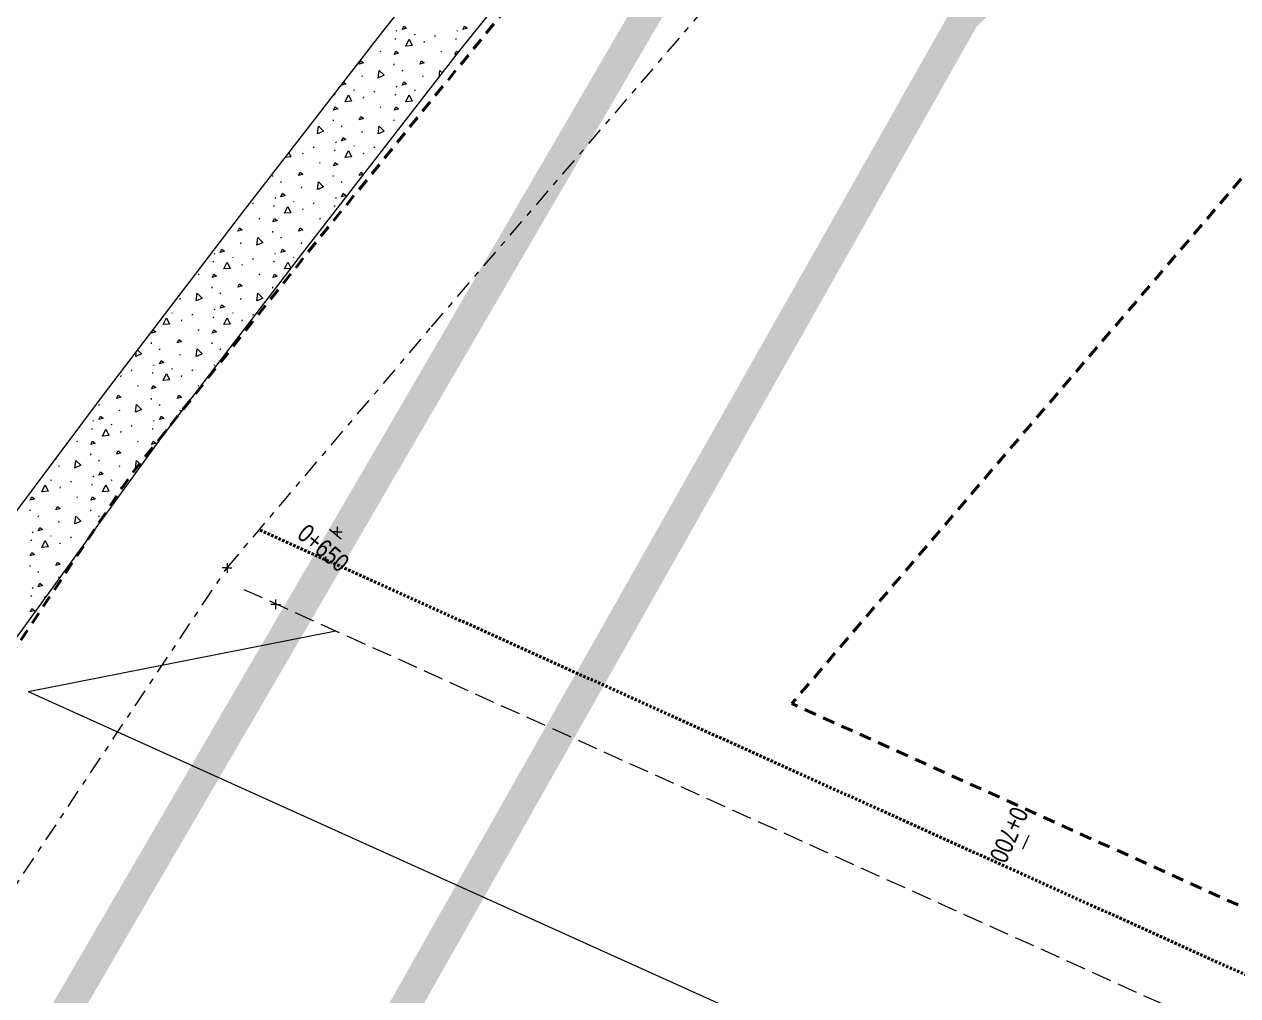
# Model space of a CAD drawing. Header units: metres. Extents: x -703672 to 3951284, y -4124475 to 4104628.
# Drawn here: x 327031.4 to 327111.4, y 4103983 to 4104047.1 of the extents above; entities that cross this region are included whole.
import ezdxf

# ---------------------------------------------------------------- set-up
doc = ezdxf.new("R2010")
doc.units = ezdxf.units.M
doc.header["$MEASUREMENT"] = 0
for name, pattern in [('DGN Style 2', [1.328383, 0.79703, -0.531353]), ('DGN Style 3', [1.859736, 1.328383, -0.531353]), ('DGN Style 7', [2.656765, 1.195544, -0.531353, 0.398515, -0.531353])]:
    doc.linetypes.add(name, pattern=pattern)
for name, color, linetype, lineweight in [('0_가배수로', 6, 'DGN Style 2', 40), ('C-ALGN-STAT1', 8, 'Continuous', 0), ('C-ANNO-TEXT', 7, 'Continuous', 25), ('C-PROP-BASE', 2, 'CONLMT', 0), ('C-PROP-CONS(Alpha)', 7, 'DGN Style 2', 40), ('C-SITE-EROS', 252, 'Continuous', 0), ('V-ANNO-PATT', 9, 'Continuous', 0), ('V-SITE-WALK', 7, 'Continuous', 0)]:
    doc.layers.add(name, color=color, linetype=linetype, lineweight=lineweight)
doc.styles.add('Style-ENGINEERING', font='ENGINEERING.shx')
doc.linetypes.add('CONLMT', pattern='A,0.10417,-0.009026,[2,dgnlstyle-tsaec.shx,S=4.1336e-05,R=0,X=0,Y=0],-0.009026', length=0.122222)

msp = doc.modelspace()

# ---------------------------------------------------------------- linework, layer by layer
at = {"layer": '0_가배수로', "color": 9, "ltscale": 0.2, "transparency": 33554661, "flags": 128}
msp.add_lwpolyline([(327046.9351, 4104013.74285), (327192.62521, 4103947.97151), (327160.38043, 4103876.32336), (327173.93806, 4103868.92565)], dxfattribs=at)
at = {"layer": 'C-ALGN-STAT1', "flags": 128}
for points in [[(327051.50404, 4104013.80858), (327052.26671, 4104013.16178)], [(327097.60796, 4103993.6097), (327097.1965, 4103992.69827)]]:
    msp.add_lwpolyline(points, dxfattribs=at)
at = {"layer": 'C-ANNO-TEXT', "color": 1, "lineweight": -2, "ltscale": 0.6, "const_width": 2}
for points in [[(327467.23862, 4103797.22474), (327156.86484, 4103761.37398), (326979.06616, 4103502.6157), (326871.44995, 4103518.20397), (326865.20791, 4103607.05436), (326922.91556, 4103790.98993), (327072.64587, 4104048.19014), (327277.73208, 4104241.62014), (327549.88207, 4104392.41585)], [(327554.83504, 4104380.16774), (327275.34801, 4104220.4062), (327093.38181, 4104047.58352), (327001.8951, 4103885.81083), (326940.43114, 4103781.08774), (326891.89481, 4103650.04859), (326879.91897, 4103599.01984), (326881.1757, 4103522.16082), (327011.02944, 4103497.58909), (327253.43851, 4103456.85771), (327544.71656, 4103334.97318), (327826.92034, 4103396.4176), (327953.61379, 4102865.62849), (328093.75697, 4102751.78602), (328281.8959, 4102788.88022)]]:
    msp.add_lwpolyline(points, dxfattribs=at)
at = {"layer": 'C-PROP-BASE', "linetype": 'ByBlock'}
for p, q in [((327052.01861, 4104013.64228), (327051.70111, 4104013.64228)), ((327052.01861, 4104013.9601), (327052.01861, 4104013.3251)), ((327052.01861, 4104013.64228), (327052.33643, 4104013.64228)), ((327044.75093, 4104011.25703), (327044.43343, 4104011.25703)), ((327044.75093, 4104011.57485), (327044.75093, 4104010.93985)), ((327044.75093, 4104011.25703), (327045.06875, 4104011.25703)), ((327047.9522, 4104008.84744), (327047.6347, 4104008.84744)), ((327047.9522, 4104009.16526), (327047.9522, 4104008.53026)), ((327047.9522, 4104008.84744), (327048.27002, 4104008.84744))]:
    msp.add_line(p, q, dxfattribs=at)
at = {"layer": 'C-PROP-BASE', "color": 251, "linetype": 'DGN Style 7'}
msp.add_lwpolyline([(326993.07793, 4103933.59103), (327044.75093, 4104011.25703), (327058.22693, 4104027.14703), (327104.40993, 4104080.97503), (327108.35993, 4104088.36003), (327122.88293, 4104104.20871)], dxfattribs=at)
at = {"layer": 'C-PROP-CONS(Alpha)', "color": 9, "transparency": 33554661, "flags": 128}
msp.add_lwpolyline([(328051.3527, 4102748.3794), (328033.31556, 4102763.75986), (328008.63588, 4102785.19479), (328001.05871, 4102791.75499), (327978.76352, 4102811.49267), (327966.14393, 4102822.81362), (327961.87995, 4102829.3476), (327957.05764, 4102838.76079), (327950.91422, 4102852.44749), (327944.91088, 4102882.46314), (327922.95032, 4102979.6172), (327922.19606, 4102984.0747), (327896.89525, 4103096.805), (327873.60268, 4103197.99608), (327970.27789, 4103222.03459), (327945.28538, 4103305.34308), (327930.28199, 4103330.565), (327883.5789, 4103409.04538), (327883.5789, 4103409.04538), (327870.96134, 4103413.47553), (327831.82933, 4103476.30631), (327799.67345, 4103521.61369), (327806.65927, 4103526.95559), (327784.92164, 4103571.61782), (327626.27389, 4103555.28945), (327612.57954, 4103537.31655), (327610.91227, 4103605.48286), (327464.38998, 4103600.40833), (327376.92876, 4103410.13782), (327521.47001, 4103346.72723), (327528.82817, 4103347.64721), (327568.32873, 4103211.27215), (327234.5935, 4103358.39736), (327245.94291, 4103450.1628), (327247.40576, 4103462.28214), (327240.14668, 4103465.30415), (327209.48467, 4103470.9128), (327163.57752, 4103479.173), (327097.17733, 4103490.79146), (327094.80376, 4103490.33633), (327087.56696, 4103491.46592), (327077.44954, 4103494.95888), (327074.03029, 4103496.13935), (327072.34455, 4103496.70369), (327040.42658, 4103507.29082), (327024.62548, 4103509.74664), (327005.05546, 4103511.62135), (326997.36636, 4103513.40122), (326987.18586, 4103509.17685), (326924.94019, 4103516.67967), (326868.18984, 4103514.4521, -0.48747983), (326842.7292, 4103544.50484), (326855.81283, 4103607.65349), (326872.35493, 4103674.82912), (326885.78497, 4103716.96384), (326897.18209, 4103756.39238), (326911.80797, 4103792.56287), (326942.77846, 4103859.49528), (326985.03095, 4103937.1701), (327038.37598, 4104017.3399), (327049.96996, 4104031.93014), (327093.27729, 4104085.21632), (327121.05615, 4104115.05712), (327147.49273, 4104141.10906), (327201.0579, 4104189.95016), (327247.82362, 4104227.24154), (327274.2756, 4104246.45842), (327310.90528, 4104272.18905), (327338.75075, 4104290.68244), (327394.38228, 4104323.71815), (327454.77974, 4104356.19358), (327554.82171, 4104397.58833), (327560.15739, 4104391.6968), (327629.89596, 4104414.0152), (327759.0313, 4104448.39846), (327757.27393, 4104455.16577), (328107.05403, 4104542.5101), (328119.33806, 4104542.5101), (328124.64834, 4104536.17317), (328129.42546, 4104518.54925), (328131.92199, 4104503.02964), (328135.0783, 4104500.21322), (328154.08532, 4104500.66779), (328149.89853, 4104547.78374), (328149.77457, 4104555.82471), (328168.09666, 4104560.11631), (328180.19716, 4104561.57123), (328186.87648, 4104562.38966), (328203.89371, 4104564.51726), (328194.56496, 4104557.62358), (328191.44373, 4104556.20244), (328187.36038, 4104545.71926), (328182.82531, 4104532.76347), (328181.33939, 4104525.83946), (328180.43857, 4104514.50898), (328180.34169, 4104501.51969), (328182.99525, 4104464.36991), (328121.04507, 4104464.11517), (328089.31175, 4104492.9396), (327768.69294, 4104411.19338), (327762.39427, 4104435.44831), (327630.61537, 4104402.08127), (327568.96124, 4104381.97578), (327586.78092, 4104362.29968), (327579.79504, 4104360.19002), (327526.99498, 4104339.56064), (327472.1786, 4104315.44936), (327377.06161, 4104262.3942), (327337.81504, 4104235.45313), (327331.84777, 4104234.20348), (327216.38207, 4104145.33798), (327178.59297, 4104112.04266), (327136.63714, 4104068.61994), (327133.16172, 4104062.07393), (327081.99277, 4104002.3049), (327197.91251, 4103949.97329), (327165.54847, 4103878.06014), (327236.18395, 4103839.51795), (327385.37396, 4103849.82986), (327376.94969, 4103947.71175), (327522.70873, 4103959.65921), (327570.12093, 4103966.10401), (327619.943, 4103970.18778), (327675.58027, 4103972.18966), (327840.24624, 4103985.68687), (327861.32621, 4103740.75776), (327930.64207, 4103742.35485), (327992.44273, 4103748.22786), (328033.50295, 4103744.72485), (328070.88489, 4103745.58616), (328069.983, 4103756.76948), (328241.83308, 4103770.44222), (328288.46429, 4103241.59854), (328052.97432, 4103223.49588), (328046.34096, 4103208.98868), (328077.96337, 4102853.33535), (328045.91402, 4102815.22495), (328124.41153, 4102748.3794)], format="xyb", dxfattribs=at)
at = {"layer": 'C-SITE-EROS', "linetype": 'DGN Style 3', "transparency": 33554661}
msp.add_line((327045.86022, 4104009.83938), (327187.33791, 4103945.96972), dxfattribs=at)
at = {"layer": 'C-SITE-EROS', "linetype": 'Continuous'}
for q in [(327051.93196, 4104007.09832), (327171.47599, 4103939.96437)]:
    msp.add_line((327031.64466, 4104003.09079), q, dxfattribs=at)
at = {"layer": 'V-ANNO-PATT', "linetype": 'Continuous'}
for p, q in [((327055.84509, 4104046.11998, 11.46502), (327055.8807, 4104046.19997, 11.46496)), ((327055.91242, 4104046.70527, 11.46284), (327055.94801, 4104046.65197, 11.46341)), ((327057.10856, 4104046.47927, 11.47455), (327057.14406, 4104046.42597, 11.47511)), ((327058.4597, 4104046.30547, 11.48738), (327058.4953, 4104046.38537, 11.48732)), ((327059.84494, 4104046.11998, 11.50058), (327059.88054, 4104046.19997, 11.50051)), ((327059.91226, 4104046.70527, 11.49839), (327059.94785, 4104046.65197, 11.49896)), ((327054.8506, 4104045.34748, 11.45985), (327054.8861, 4104045.29418, 11.46042)), ((327057.74041, 4104045.91578, 11.48284), (327057.77601, 4104045.99568, 11.48278)), ((327058.85044, 4104045.34748, 11.49541), (327058.88594, 4104045.29418, 11.49598)), ((327055.74823, 4104044.49559, 11.47188), (327055.75712, 4104044.41569, 11.47234)), ((327053.65168, 4104043.6602, 11.45721), (327053.68728, 4104043.7402, 11.45715)), ((327056.30189, 4104044.0243, 11.47904), (327056.33739, 4104044.1043, 11.47898)), ((327057.65152, 4104043.6602, 11.49277), (327057.68712, 4104043.7402, 11.49271)), ((327055.91226, 4104043.03001, 11.4803), (327055.94786, 4104042.97671, 11.48087)), ((327051.8451, 4104042.44472, 11.44693), (327051.8807, 4104042.52472, 11.44687)), ((327053.10856, 4104042.80401, 11.45646), (327053.14406, 4104042.75071, 11.45702)), ((327053.74041, 4104042.24052, 11.46475), (327053.77601, 4104042.32042, 11.46469)), ((327054.4597, 4104042.63021, 11.46929), (327054.4953, 4104042.71011, 11.46923)), ((327055.84494, 4104042.44472, 11.48249), (327055.88054, 4104042.52472, 11.48242)), ((327057.1084, 4104042.80401, 11.49201), (327057.1439, 4104042.75071, 11.49258)), ((327054.85044, 4104041.67223, 11.47732), (327054.88594, 4104041.61893, 11.47789)), ((327051.74823, 4104040.82034, 11.45379), (327051.75713, 4104040.74044, 11.45425)), ((327055.74807, 4104040.82034, 11.48935), (327055.75697, 4104040.74044, 11.48981)), ((327052.30189, 4104040.34904, 11.46095), (327052.33739, 4104040.42904, 11.46089)), ((327053.65152, 4104039.98494, 11.47468), (327053.68712, 4104040.06494, 11.47462)), ((327050.4597, 4104038.95496, 11.4512), (327050.49531, 4104039.03486, 11.45114)), ((327051.84494, 4104038.76946, 11.4644), (327051.88054, 4104038.84946, 11.46433)), ((327051.91226, 4104039.35475, 11.46221), (327051.94786, 4104039.30145, 11.46278)), ((327053.10841, 4104039.12875, 11.47392), (327053.1439, 4104039.07546, 11.47449)), ((327054.45955, 4104038.95496, 11.48676), (327054.49515, 4104039.03486, 11.48669)), ((327049.74042, 4104038.56526, 11.44666), (327049.77602, 4104038.64516, 11.4466)), ((327053.74026, 4104038.56526, 11.48222), (327053.77586, 4104038.64516, 11.48215)), ((327050.85045, 4104037.99697, 11.45923), (327050.88594, 4104037.94367, 11.4598)), ((327047.74823, 4104037.14508, 11.4357), (327047.75713, 4104037.06518, 11.43616)), ((327048.30189, 4104036.67378, 11.44286), (327048.33739, 4104036.75378, 11.4428)), ((327051.74808, 4104037.14508, 11.47126), (327051.75697, 4104037.06518, 11.47172)), ((327052.30173, 4104036.67378, 11.47842), (327052.33724, 4104036.75378, 11.47835)), ((327047.91227, 4104035.67949, 11.44412), (327047.94786, 4104035.62619, 11.44469)), ((327049.65152, 4104036.30969, 11.45659), (327049.68713, 4104036.38969, 11.45653)), ((327051.91211, 4104035.67949, 11.47968), (327051.9477, 4104035.62619, 11.48025)), ((327046.45971, 4104035.2797, 11.43311), (327046.49531, 4104035.3596, 11.43305)), ((327047.84494, 4104035.0942, 11.44631), (327047.88055, 4104035.1742, 11.44624)), ((327049.10841, 4104035.4535, 11.45583), (327049.14391, 4104035.4002, 11.4564)), ((327049.74026, 4104034.89, 11.46413), (327049.77586, 4104034.9699, 11.46406)), ((327050.45955, 4104035.2797, 11.46867), (327050.49515, 4104035.3596, 11.4686)), ((327051.84479, 4104035.0942, 11.48186), (327051.88039, 4104035.1742, 11.4818)), ((327046.85045, 4104034.32171, 11.44114), (327046.88595, 4104034.26841, 11.44171)), ((327050.85029, 4104034.32171, 11.47669), (327050.88579, 4104034.26841, 11.47726)), ((327047.74808, 4104033.46982, 11.45317), (327047.75698, 4104033.38992, 11.45362)), ((327045.65153, 4104032.63443, 11.4385), (327045.68713, 4104032.71443, 11.43844)), ((327048.30174, 4104032.99852, 11.46033), (327048.33724, 4104033.07852, 11.46026)), ((327049.65137, 4104032.63443, 11.47406), (327049.68697, 4104032.71443, 11.47399)), ((327043.91227, 4104032.00423, 11.42603), (327043.94786, 4104031.95094, 11.4266)), ((327045.10841, 4104031.77824, 11.43774), (327045.14391, 4104031.72494, 11.43831)), ((327046.45955, 4104031.60444, 11.45058), (327046.49515, 4104031.68434, 11.45051)), ((327047.91211, 4104032.00423, 11.46159), (327047.94771, 4104031.95094, 11.46216)), ((327049.10825, 4104031.77824, 11.4733), (327049.14375, 4104031.72494, 11.47387)), ((327043.84495, 4104031.41894, 11.42822), (327043.88055, 4104031.49894, 11.42815)), ((327045.74026, 4104031.21474, 11.44604), (327045.77586, 4104031.29464, 11.44597)), ((327047.84479, 4104031.41894, 11.46377), (327047.88039, 4104031.49894, 11.46371)), ((327042.85045, 4104030.64645, 11.42305), (327042.88595, 4104030.59315, 11.42362)), ((327046.8503, 4104030.64645, 11.4586), (327046.88579, 4104030.59315, 11.45917)), ((327043.74808, 4104029.79456, 11.43508), (327043.75698, 4104029.71466, 11.43553)), ((327044.30174, 4104029.32327, 11.44224), (327044.33724, 4104029.40326, 11.44217)), ((327047.74792, 4104029.79456, 11.47063), (327047.75682, 4104029.71466, 11.47109)), ((327041.65153, 4104028.95917, 11.42041), (327041.68713, 4104029.03917, 11.42035)), ((327045.65137, 4104028.95917, 11.45596), (327045.68697, 4104029.03917, 11.4559)), ((327041.10841, 4104028.10298, 11.41965), (327041.14391, 4104028.04968, 11.42022)), ((327042.45955, 4104027.92918, 11.43249), (327042.49516, 4104028.00908, 11.43242)), ((327043.84479, 4104027.74368, 11.44568), (327043.88039, 4104027.82368, 11.44562)), ((327043.91211, 4104028.32898, 11.4435), (327043.94771, 4104028.27568, 11.44407)), ((327045.10826, 4104028.10298, 11.45521), (327045.14375, 4104028.04968, 11.45577)), ((327046.4594, 4104027.92918, 11.46804), (327046.495, 4104028.00908, 11.46798)), ((327041.74027, 4104027.53949, 11.42795), (327041.77587, 4104027.61938, 11.42788)), ((327042.8503, 4104026.97119, 11.44051), (327042.88579, 4104026.91789, 11.44108)), ((327045.74011, 4104027.53949, 11.4635), (327045.77571, 4104027.61938, 11.46344)), ((327039.74808, 4104026.1193, 11.41699), (327039.75698, 4104026.0394, 11.41744)), ((327043.74793, 4104026.1193, 11.45254), (327043.75682, 4104026.0394, 11.453)), ((327040.30174, 4104025.64801, 11.42415), (327040.33724, 4104025.72801, 11.42408)), ((327041.65137, 4104025.28391, 11.43787), (327041.68698, 4104025.36391, 11.43781)), ((327044.30158, 4104025.64801, 11.4597), (327044.33709, 4104025.72801, 11.45964)), ((327039.91212, 4104024.65372, 11.42541), (327039.94771, 4104024.60042, 11.42598)), ((327043.91196, 4104024.65372, 11.46096), (327043.94755, 4104024.60042, 11.46153)), ((327037.74027, 4104023.86423, 11.40986), (327037.77587, 4104023.94413, 11.40979)), ((327038.45956, 4104024.25392, 11.4144), (327038.49516, 4104024.33382, 11.41433)), ((327039.84479, 4104024.06842, 11.42759), (327039.8804, 4104024.14842, 11.42753)), ((327041.10826, 4104024.42772, 11.43712), (327041.14376, 4104024.37442, 11.43768)), ((327041.74011, 4104023.86423, 11.44541), (327041.77571, 4104023.94413, 11.44535)), ((327042.4594, 4104024.25392, 11.44995), (327042.495, 4104024.33382, 11.44989)), ((327038.8503, 4104023.29593, 11.42242), (327038.8858, 4104023.24263, 11.42299)), ((327042.85014, 4104023.29593, 11.45798), (327042.88564, 4104023.24263, 11.45855)), ((327036.30175, 4104021.97275, 11.40606), (327036.33725, 4104022.05275, 11.40599)), ((327039.74793, 4104022.44404, 11.43445), (327039.75683, 4104022.36414, 11.43491)), ((327040.30159, 4104021.97275, 11.44161), (327040.33709, 4104022.05275, 11.44155)), ((327037.65138, 4104021.60865, 11.41978), (327037.68698, 4104021.68865, 11.41972)), ((327041.65122, 4104021.60865, 11.45534), (327041.68682, 4104021.68865, 11.45528)), ((327035.8448, 4104020.39317, 11.4095), (327035.8804, 4104020.47317, 11.40944)), ((327035.91212, 4104020.97846, 11.40732), (327035.94772, 4104020.92516, 11.40789)), ((327037.10826, 4104020.75246, 11.41903), (327037.14376, 4104020.69916, 11.41959)), ((327038.4594, 4104020.57866, 11.43186), (327038.495, 4104020.65856, 11.4318)), ((327039.84464, 4104020.39317, 11.44506), (327039.88024, 4104020.47317, 11.44499)), ((327039.91196, 4104020.97846, 11.44287), (327039.94756, 4104020.92516, 11.44344)), ((327041.1081, 4104020.75246, 11.45458), (327041.11269, 4104020.74558, 11.45465)), ((327037.74011, 4104020.18897, 11.42732), (327037.77572, 4104020.26887, 11.42726)), ((327034.8503, 4104019.62067, 11.40433), (327034.8858, 4104019.56738, 11.4049)), ((327038.85015, 4104019.62067, 11.43989), (327038.88564, 4104019.56738, 11.44046)), ((327035.74793, 4104018.76878, 11.41636), (327035.75683, 4104018.68889, 11.41682)), ((327036.30159, 4104018.29749, 11.42352), (327036.33709, 4104018.37749, 11.42346)), ((327033.65138, 4104017.93339, 11.40169), (327033.68698, 4104018.01339, 11.40163)), ((327035.91196, 4104017.3032, 11.42478), (327035.94756, 4104017.2499, 11.42535)), ((327037.65122, 4104017.93339, 11.43725), (327037.68682, 4104018.01339, 11.43719)), ((327033.10826, 4104017.0772, 11.40094), (327033.14376, 4104017.0239, 11.4015)), ((327033.74012, 4104016.51371, 11.40923), (327033.77572, 4104016.59361, 11.40917)), ((327034.4594, 4104016.90341, 11.41377), (327034.49501, 4104016.9833, 11.41371)), ((327035.84464, 4104016.71791, 11.42697), (327035.88024, 4104016.79791, 11.4269)), ((327037.10811, 4104017.0772, 11.43649), (327037.1436, 4104017.0239, 11.43706)), ((327037.73996, 4104016.51371, 11.44479), (327037.77556, 4104016.59361, 11.44472)), ((327034.85015, 4104015.94542, 11.4218), (327034.88564, 4104015.89212, 11.42237)), ((327031.74793, 4104015.09353, 11.39827), (327031.75683, 4104015.01363, 11.39873)), ((327035.74778, 4104015.09353, 11.43383), (327035.75667, 4104015.01363, 11.43429)), ((327032.30159, 4104014.62223, 11.40543), (327032.33709, 4104014.70223, 11.40537)), ((327033.65122, 4104014.25814, 11.41916), (327033.68683, 4104014.33813, 11.4191)), ((327036.30143, 4104014.62223, 11.44099), (327036.33694, 4104014.70223, 11.44092)), ((327031.91197, 4104013.62794, 11.40669), (327031.94756, 4104013.57464, 11.40726)), ((327033.10811, 4104013.40195, 11.4184), (327033.14361, 4104013.34865, 11.41897)), ((327034.45925, 4104013.22815, 11.43124), (327034.49485, 4104013.30805, 11.43117)), ((327031.84464, 4104013.04265, 11.40888), (327031.88025, 4104013.12265, 11.40881)), ((327033.73996, 4104012.83845, 11.4267), (327033.77556, 4104012.91835, 11.42663)), ((327034.84999, 4104012.27016, 11.43926), (327034.8783, 4104012.22765, 11.43972)), ((327031.74778, 4104011.41827, 11.41574), (327031.75668, 4104011.33837, 11.41619)), ((327032.30144, 4104010.94697, 11.4229), (327032.33694, 4104011.02697, 11.42283)), ((327033.65107, 4104010.58288, 11.43663), (327033.68667, 4104010.66288, 11.43656)), ((327031.84449, 4104009.36739, 11.42634), (327031.88009, 4104009.44739, 11.42628)), ((327031.91181, 4104009.95268, 11.42416), (327031.94741, 4104009.89938, 11.42473))]:
    msp.add_line(p, q, dxfattribs=at)
at = {"layer": 'V-ANNO-PATT', "linetype": 'Continuous', "extrusion": (-0.008889, 0.004752, 0.999949), "flags": 128}
for points, elevation in [([(327043.50057, 4104014.18455), (327043.60717, 4104014.40655), (327043.78477, 4104014.27335), (327043.50057, 4104014.18455)], 16607.98688), ([(327047.50057, 4104014.18455), (327047.60717, 4104014.40655), (327047.78477, 4104014.27335), (327047.50057, 4104014.18455)], 16607.98688), ([(327043.72257, 4104013.09345), (327043.96237, 4104013.54625), (327044.14887, 4104013.12895), (327043.73147, 4104013.09345)], 16607.98687), ([(327042.96387, 4104012.53395), (327043.07037, 4104012.75595), (327043.24797, 4104012.62275), (327042.96387, 4104012.53395)], 16607.9868), ([(327046.96387, 4104012.53395), (327047.07037, 4104012.75595), (327047.181, 4104012.67298)], 16607.98679), ([(327040.65677, 4104011.89915), (327040.76327, 4104012.12115), (327040.94087, 4104011.98795), (327040.65677, 4104011.89915)], 16607.98688), ([(327044.65677, 4104011.89915), (327044.76327, 4104012.12115), (327044.94087, 4104011.98795), (327044.65677, 4104011.89915)], 16607.98688), ([(327041.91297, 4104010.98575), (327041.98337, 4104011.49325), (327042.30137, 4104011.16485), (327041.92127, 4104010.98875)], 16607.98684), ([(327045.92208, 4104011.0514), (327045.98337, 4104011.49325), (327046.13974, 4104011.33177)], 16607.98683), ([(327039.62619, 4104010.71699), (327039.78477, 4104010.59805), (327039.50057, 4104010.50925)], 16607.98692), ([(327043.50057, 4104010.50925), (327043.60717, 4104010.73125), (327043.78477, 4104010.59805), (327043.50057, 4104010.50925)], 16607.98688), ([(327039.72257, 4104009.41815), (327039.96237, 4104009.87095), (327040.14887, 4104009.45365), (327039.73147, 4104009.41815)], 16607.98687), ([(327043.72257, 4104009.41815), (327043.96237, 4104009.87095), (327044.14887, 4104009.45365), (327043.73147, 4104009.41815)], 16607.98687), ([(327038.96387, 4104008.85865), (327039.07037, 4104009.08065), (327039.24797, 4104008.94745), (327038.96387, 4104008.85865)], 16607.9868), ([(327042.96387, 4104008.85865), (327043.07037, 4104009.08065), (327043.24797, 4104008.94745), (327042.96387, 4104008.85865)], 16607.9868), ([(327040.65677, 4104008.22385), (327040.76327, 4104008.44585), (327040.94087, 4104008.31265), (327040.65677, 4104008.22385)], 16607.98688), ([(327037.91297, 4104007.31045), (327037.98337, 4104007.81795), (327038.30137, 4104007.48955), (327037.92127, 4104007.31345)], 16607.98684), ([(327041.91297, 4104007.31045), (327041.98337, 4104007.81795), (327042.30137, 4104007.48955), (327041.92127, 4104007.31345)], 16607.98684), ([(327039.50057, 4104006.83395), (327039.60717, 4104007.05595), (327039.78477, 4104006.92275), (327039.50057, 4104006.83395)], 16607.98688), ([(327036.02033, 4104006.06597), (327036.14887, 4104005.77835), (327035.77252, 4104005.74634)], 16607.98689), ([(327039.72257, 4104005.74285), (327039.96237, 4104006.19565), (327040.14887, 4104005.77835), (327039.73147, 4104005.74285)], 16607.98687), ([(327036.65677, 4104004.54855), (327036.76327, 4104004.77055), (327036.94087, 4104004.63735), (327036.65677, 4104004.54855)], 16607.98688), ([(327038.96387, 4104005.18335), (327039.07037, 4104005.40535), (327039.24797, 4104005.27215), (327038.96387, 4104005.18335)], 16607.9868), ([(327040.65677, 4104004.54855), (327040.76327, 4104004.77055), (327040.94087, 4104004.63735), (327040.65677, 4104004.54855)], 16607.98688), ([(327037.91297, 4104003.63515), (327037.98337, 4104004.14265), (327038.30137, 4104003.81425), (327037.92127, 4104003.63815)], 16607.98684), ([(327034.2865, 4104003.8296), (327034.30137, 4104003.81425), (327034.2596, 4104003.7949)], 16607.98717), ([(327035.50057, 4104003.15865), (327035.60717, 4104003.38065), (327035.78477, 4104003.24745), (327035.50057, 4104003.15865)], 16607.98688), ([(327039.50057, 4104003.15865), (327039.60717, 4104003.38065), (327039.78477, 4104003.24745), (327039.50057, 4104003.15865)], 16607.98688), ([(327035.72257, 4104002.06755), (327035.96237, 4104002.52035), (327036.14887, 4104002.10305), (327035.73147, 4104002.06755)], 16607.98687), ([(327034.96387, 4104001.50805), (327035.07037, 4104001.73005), (327035.24797, 4104001.59685), (327034.96387, 4104001.50805)], 16607.9868), ([(327032.65677, 4104000.87325), (327032.76327, 4104001.09525), (327032.94087, 4104000.96205), (327032.65677, 4104000.87325)], 16607.98688), ([(327036.65677, 4104000.87325), (327036.76327, 4104001.09525), (327036.94087, 4104000.96205), (327036.65677, 4104000.87325)], 16607.98688), ([(327033.91297, 4103999.95985), (327033.98337, 4104000.46735), (327034.30137, 4104000.13895), (327033.92127, 4103999.96285)], 16607.98684), ([(327031.50057, 4103999.48335), (327031.60717, 4103999.70535), (327031.78477, 4103999.57215), (327031.50057, 4103999.48335)], 16607.98688), ([(327035.50057, 4103999.48335), (327035.60717, 4103999.70535), (327035.78477, 4103999.57215), (327035.50057, 4103999.48335)], 16607.98688), ([(327031.72257, 4103998.39225), (327031.96237, 4103998.84505), (327032.14887, 4103998.42775), (327031.73147, 4103998.39225)], 16607.98687), ([(327035.72257, 4103998.39225), (327035.96237, 4103998.84505), (327036.14362, 4103998.43949)], 16607.98687), ([(327030.96387, 4103997.83275), (327031.07037, 4103998.05475), (327031.24797, 4103997.92155), (327030.96387, 4103997.83275)], 16607.9868), ([(327034.96387, 4103997.83275), (327035.07037, 4103998.05475), (327035.24797, 4103997.92155), (327034.96387, 4103997.83275)], 16607.9868), ([(327029.91297, 4103996.28455), (327029.98337, 4103996.79205), (327030.30137, 4103996.46365), (327029.92127, 4103996.28755)], 16607.98684), ([(327032.65677, 4103997.19795), (327032.76327, 4103997.41995), (327032.94087, 4103997.28675), (327032.65677, 4103997.19795)], 16607.98688), ([(327033.91297, 4103996.28455), (327033.98337, 4103996.79205), (327034.30137, 4103996.46365), (327033.92127, 4103996.28755)], 16607.98684), ([(327031.50057, 4103995.80805), (327031.60717, 4103996.03005), (327031.78477, 4103995.89685), (327031.50057, 4103995.80805)], 16607.98688), ([(327027.72257, 4103994.71695), (327027.96237, 4103995.16975), (327028.14887, 4103994.75245), (327027.73147, 4103994.71695)], 16607.98687), ([(327031.72257, 4103994.71695), (327031.96237, 4103995.16975), (327032.14887, 4103994.75245), (327031.73147, 4103994.71695)], 16607.98687), ([(327027.09597, 4103994.36025), (327027.24797, 4103994.24625), (327026.96387, 4103994.15745)], 16607.98678), ([(327030.96387, 4103994.15745), (327031.07037, 4103994.37945), (327031.24797, 4103994.24625), (327030.96387, 4103994.15745)], 16607.9868), ([(327028.65677, 4103993.52265), (327028.76327, 4103993.74465), (327028.94087, 4103993.61145), (327028.65677, 4103993.52265)], 16607.98688), ([(327026.08088, 4103993.01605), (327026.30137, 4103992.78835), (327025.92127, 4103992.61225)], 16607.98685), ([(327029.91297, 4103992.60925), (327029.98337, 4103993.11675), (327030.30137, 4103992.78835), (327029.92127, 4103992.61225)], 16607.98684), ([(327027.50057, 4103992.13275), (327027.60717, 4103992.35475), (327027.78477, 4103992.22155), (327027.50057, 4103992.13275)], 16607.98688), ([(327027.72257, 4103991.04165), (327027.96237, 4103991.49445), (327028.14887, 4103991.07715), (327027.73147, 4103991.04165)], 16607.98687), ([(327026.96387, 4103990.48215), (327027.07037, 4103990.70415), (327027.24797, 4103990.57095), (327026.96387, 4103990.48215)], 16607.9868), ([(327024.65677, 4103989.84735), (327024.76327, 4103990.06935), (327024.94087, 4103989.93615), (327024.65677, 4103989.84735)], 16607.98688), ([(327028.65677, 4103989.84735), (327028.76327, 4103990.06935), (327028.94087, 4103989.93615), (327028.65677, 4103989.84735)], 16607.98688), ([(327023.50057, 4103988.45745), (327023.60717, 4103988.67945), (327023.78477, 4103988.54625), (327023.50057, 4103988.45745)], 16607.98688), ([(327025.91297, 4103988.93395), (327025.98337, 4103989.44145), (327026.30137, 4103989.11305), (327025.92127, 4103988.93695)], 16607.98684), ([(327027.50057, 4103988.45745), (327027.60717, 4103988.67945), (327027.78477, 4103988.54625), (327027.50057, 4103988.45745)], 16607.98688), ([(327023.72257, 4103987.36635), (327023.96237, 4103987.81915), (327024.14887, 4103987.40185), (327023.73147, 4103987.36635)], 16607.98687), ([(327027.80567, 4103987.52326), (327027.96237, 4103987.81915), (327027.98795, 4103987.76191)], 16607.98686), ([(327022.96387, 4103986.80685), (327023.07037, 4103987.02885), (327023.24797, 4103986.89565), (327022.96387, 4103986.80685)], 16607.9868), ([(327024.65677, 4103986.17205), (327024.76327, 4103986.39405), (327024.94087, 4103986.26085), (327024.65677, 4103986.17205)], 16607.98688), ([(327026.96387, 4103986.80685), (327027.07037, 4103987.02885), (327027.24797, 4103986.89565), (327026.96387, 4103986.80685)], 16607.9868), ([(327021.91297, 4103985.25865), (327021.98337, 4103985.76615), (327022.30137, 4103985.43775), (327021.92127, 4103985.26165)], 16607.98684), ([(327025.91297, 4103985.25865), (327025.98337, 4103985.76615), (327026.28839, 4103985.45116)], 16607.98684), ([(327023.50057, 4103984.78215), (327023.60717, 4103985.00415), (327023.78477, 4103984.87095), (327023.50057, 4103984.78215)], 16607.98688), ([(327019.72257, 4103983.69105), (327019.96237, 4103984.14385), (327020.14887, 4103983.72655), (327019.73147, 4103983.69105)], 16607.98687), ([(327023.72257, 4103983.69105), (327023.96237, 4103984.14385), (327024.14887, 4103983.72655), (327023.73147, 4103983.69105)], 16607.98687), ([(327018.96387, 4103983.13155), (327019.07037, 4103983.35355), (327019.24797, 4103983.22035), (327018.96387, 4103983.13155)], 16607.9868), ([(327022.96387, 4103983.13155), (327023.07037, 4103983.35355), (327023.24797, 4103983.22035), (327022.96387, 4103983.13155)], 16607.9868), ([(327020.65677, 4103982.49675), (327020.76327, 4103982.71875), (327020.94087, 4103982.58555), (327020.65677, 4103982.49675)], 16607.98688), ([(327021.91297, 4103981.58335), (327021.98337, 4103982.09085), (327022.30137, 4103981.76245), (327021.92127, 4103981.58635)], 16607.98684), ([(327019.50057, 4103981.10685), (327019.60717, 4103981.32885), (327019.78477, 4103981.19565), (327019.50057, 4103981.10685)], 16607.98688), ([(327019.72257, 4103980.01575), (327019.96237, 4103980.46855), (327020.14887, 4103980.05125), (327019.73147, 4103980.01575)], 16607.98687), ([(327018.96387, 4103979.45625), (327019.07037, 4103979.67825), (327019.24797, 4103979.54505), (327018.96387, 4103979.45625)], 16607.9868), ([(327020.65677, 4103978.82145), (327020.76327, 4103979.04345), (327020.94087, 4103978.91025), (327020.65677, 4103978.82145)], 16607.98688), ([(327019.50057, 4103977.43155), (327019.60717, 4103977.65355), (327019.78477, 4103977.52035), (327019.50057, 4103977.43155)], 16607.98688), ([(327019.9067, 4103976.68814), (327019.96237, 4103976.79325), (327019.97031, 4103976.77548)], 16607.98693), ([(327018.96387, 4103975.78095), (327019.07037, 4103976.00295), (327019.24797, 4103975.86975), (327018.96387, 4103975.78095)], 16607.9868)]:
    msp.add_lwpolyline(points, dxfattribs=dict(at, elevation=elevation))
at = {"layer": 'V-ANNO-PATT', "linetype": 'Continuous', "extrusion": (-0.006745, -0.002108, 0.999975), "elevation": -10846.4109, "flags": 128}
msp.add_lwpolyline([(327052.5655, 4104031.41552), (327052.42132, 4104031.37046)], dxfattribs=at)
at = {"layer": 'V-ANNO-PATT', "linetype": 'Continuous', "extrusion": (0.000188806, 0.000393174, 1), "elevation": 1686.80201, "flags": 128}
msp.add_lwpolyline([(327052.31171, 4104042.74592), (327052.36939, 4104042.86601)], dxfattribs=at)
at = {"layer": 'V-ANNO-PATT', "linetype": 'Continuous', "extrusion": (-0.008424, -0.000716465, 0.999964), "elevation": -5683.91432, "flags": 128}
msp.add_lwpolyline([(327037.44511, 4104027.99027), (327037.04291, 4104027.95607)], dxfattribs=at)
at = {"layer": 'V-ANNO-PATT', "linetype": 'Continuous', "extrusion": (0.000190257, 0.000396567, 1), "elevation": 1701.15926, "flags": 128}
msp.add_lwpolyline([(327039.77472, 4104026.38838), (327039.81137, 4104026.46477)], dxfattribs=at)
at = {"layer": 'V-ANNO-PATT', "linetype": 'Continuous', "extrusion": (0.000479073, 0.003453, 0.999994), "elevation": 14337.61822, "flags": 128}
msp.add_lwpolyline([(327038.68889, 4104000.15088), (327038.72024, 4104000.37684)], dxfattribs=at)
at = {"layer": 'V-ANNO-PATT', "linetype": 'Continuous', "extrusion": (-0.005506, -0.002551, 0.999982), "elevation": -12257.27122, "flags": 128}
msp.add_lwpolyline([(327034.19222, 4104000.09061), (327033.84645, 4103999.93041)], dxfattribs=at)
at = {"layer": 'V-SITE-WALK', "linetype": 'Continuous'}
for points in [[(327025.57633, 4104007.68938, 11.56978), (327027.35105, 4104010.30341, 11.20659), (327036.67126, 4104022.76437, 11.34415), (327045.57936, 4104034.44424, 11.45473), (327055.02843, 4104046.63149, 11.46199), (327067.8193, 4104062.61666, 11.39037), (327077.08773, 4104073.58881, 11.43833), (327087.81815, 4104086.48953, 11.38609), (327098.55836, 4104098.83157, 11.38268), (327109.72213, 4104111.01394, 11.53772), (327121.59595, 4104123.25039, 11.44479), (327133.56602, 4104134.89869, 11.39829), (327145.18026, 4104145.97503, 11.53558), (327152.907, 4104153.26441, 11.53209), (327167.91309, 4104166.74285, 11.60119), (327180.9571, 4104178.57027, 11.47001), (327191.96829, 4104188.4207, 11.57791), (327200.49854, 4104195.53737, 11.71759), (327195.05202, 4104191.03031, 11.63565), (327207.96027, 4104201.75225, 11.71682), (327221.1517, 4104212.84062, 11.74586), (327233.96812, 4104222.94152, 11.80956), (327250.50539, 4104235.28001, 11.85303)], [(327025.57633, 4104007.68938, 11.56978), (327027.35105, 4104010.30341, 11.20659), (327036.67126, 4104022.76437, 11.34415), (327045.57936, 4104034.44424, 11.45473), (327055.02843, 4104046.63149, 11.46199), (327067.8193, 4104062.61666, 11.39037), (327077.08773, 4104073.58881, 11.43833), (327087.81815, 4104086.48953, 11.38609), (327098.55836, 4104098.83157, 11.38268), (327109.72213, 4104111.01394, 11.53772), (327121.59595, 4104123.25039, 11.44479), (327133.56602, 4104134.89869, 11.39829), (327145.18026, 4104145.97503, 11.53558), (327152.907, 4104153.26441, 11.53209), (327167.91309, 4104166.74285, 11.60119), (327180.9571, 4104178.57027, 11.47001), (327191.96829, 4104188.4207, 11.57791), (327200.49854, 4104195.53737, 11.71759), (327195.05202, 4104191.03031, 11.63565), (327207.96027, 4104201.75225, 11.71682), (327221.1517, 4104212.84062, 11.74586), (327233.96812, 4104222.94152, 11.80956), (327250.50539, 4104235.28001, 11.85303)], [(327029.11237, 4104004.31315, 11.58885), (327031.25841, 4104007.20085, 11.30794), (327040.4473, 4104019.87324, 11.37868), (327049.7454, 4104032.04753, 11.48499), (327060.01557, 4104045.27527, 11.47552), (327073.62982, 4104062.25852, 11.44372), (327081.99192, 4104072.52542, 11.49399), (327093.57421, 4104085.89932, 11.46325), (327103.69983, 4104096.8331, 11.44448), (327114.84185, 4104108.4866, 11.53843), (327125.29502, 4104119.32262, 11.48109), (327137.95929, 4104131.99552, 11.52659), (327149.9315, 4104143.42042, 11.54614), (327156.13541, 4104149.50563, 11.64029), (327171.00784, 4104162.94416, 11.59919), (327184.5175, 4104175.03059, 11.50462), (327191.79292, 4104181.71247, 11.54529), (327205.77616, 4104193.47571, 11.69211), (327216.38352, 4104202.2995, 11.77936)], [(327029.11237, 4104004.31315, 11.58885), (327031.25841, 4104007.20085, 11.30794), (327040.4473, 4104019.87324, 11.37868), (327049.7454, 4104032.04753, 11.48499), (327060.01557, 4104045.27527, 11.47552), (327073.62982, 4104062.25852, 11.44372), (327081.99192, 4104072.52542, 11.49399), (327093.57421, 4104085.89932, 11.46325), (327103.69983, 4104096.8331, 11.44448), (327114.84185, 4104108.4866, 11.53843), (327125.29502, 4104119.32262, 11.48109), (327137.95929, 4104131.99552, 11.52659), (327149.9315, 4104143.42042, 11.54614), (327156.13541, 4104149.50563, 11.64029), (327171.00784, 4104162.94416, 11.59919), (327184.5175, 4104175.03059, 11.50462), (327191.79292, 4104181.71247, 11.54529), (327205.77616, 4104193.47571, 11.69211), (327216.38352, 4104202.2995, 11.77936)]]:
    msp.add_polyline3d(points, dxfattribs=at)

# ---------------------------------------------------------------- texts
at = {"layer": 'C-ALGN-STAT1', "char_height": 1.2, "attachment_point": 2, "line_spacing_factor": 1.2, "style": 'Style-ENGINEERING'}
for s, insert, rotation in [('\\H1x;\\W0.833333;0+650', (327051.4973, 4104013.02758), 319.6993708), ('\\H1x;\\W0.833333;0+700', (327096.85537, 4103993.40086), 245.7033521)]:
    msp.add_mtext(s, dxfattribs=dict(at, insert=insert, rotation=rotation))

doc.saveas('drawing.dxf')
